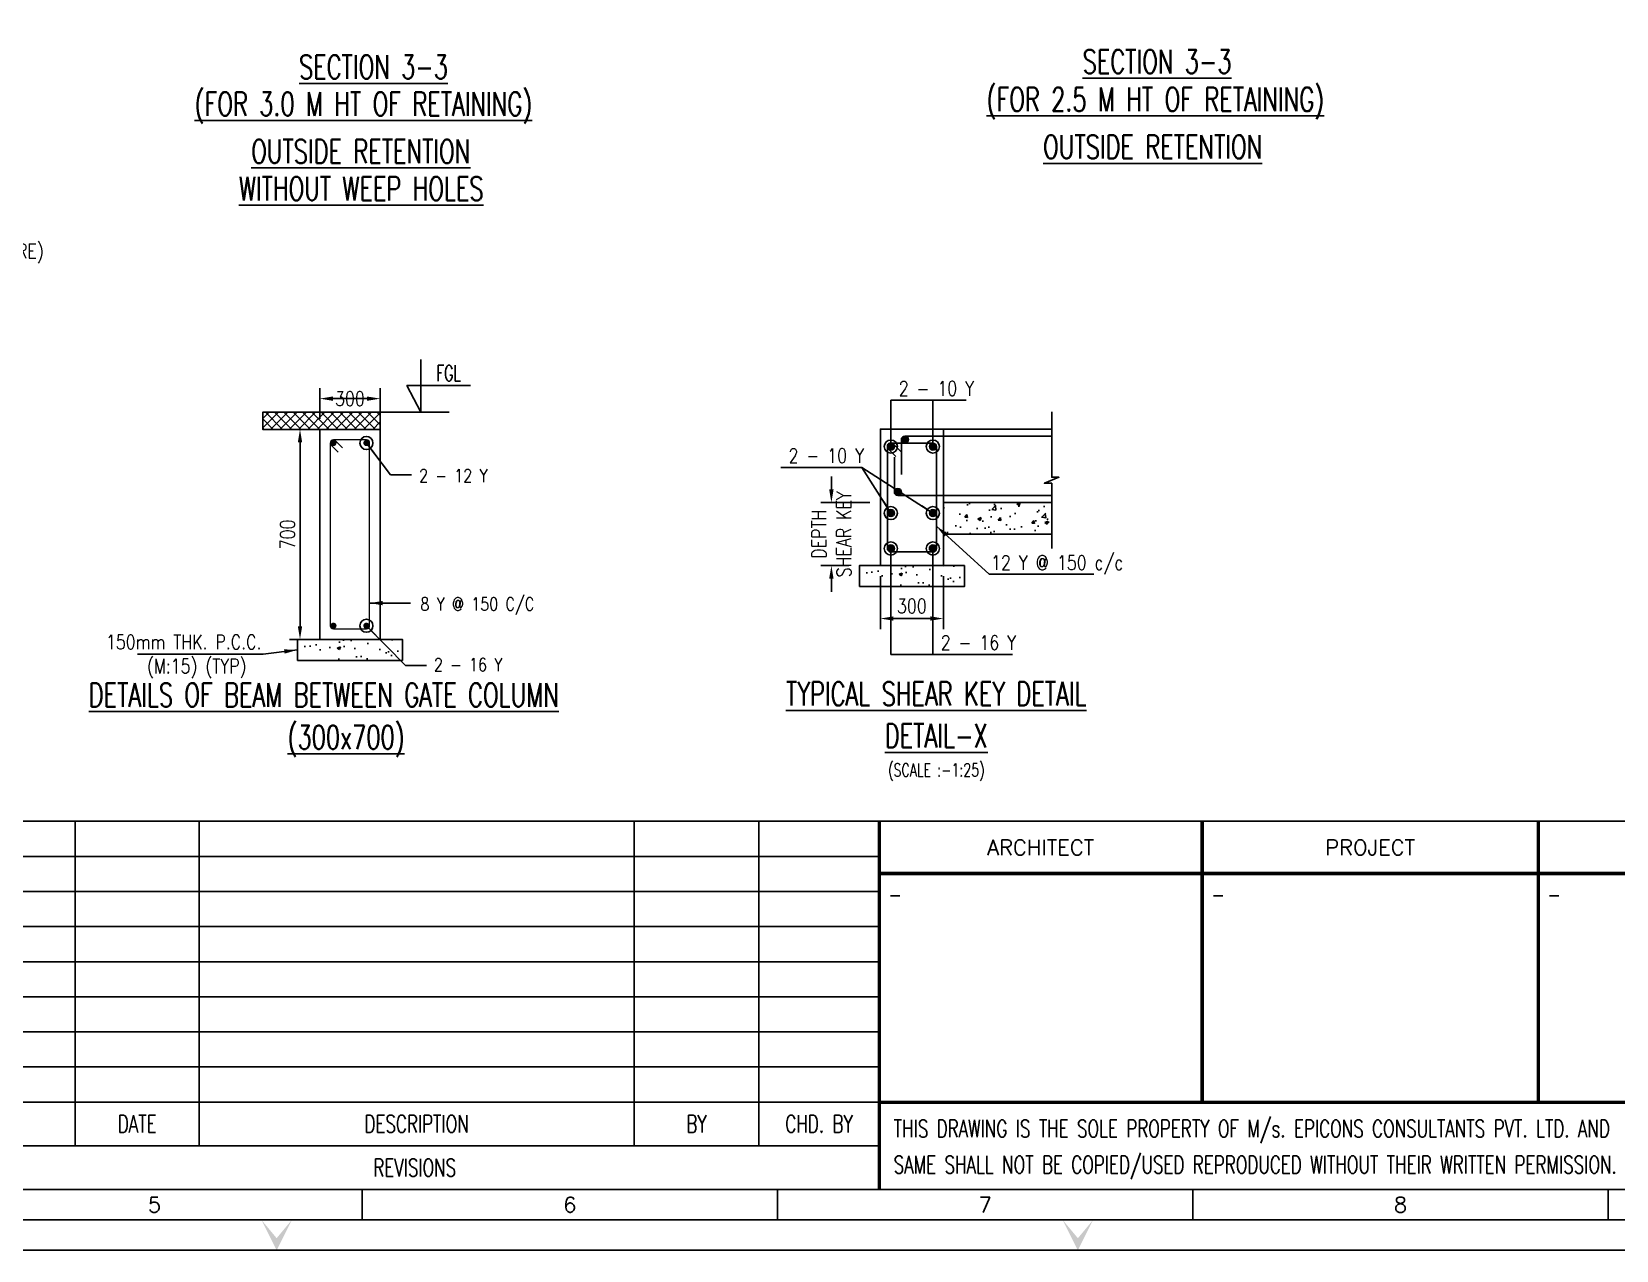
# Model space of a CAD drawing. Extents: x -69352 to 1013721, y -547461 to -186867.
# Drawn here: x 542094 to 572259, y -509439 to -486232 of the extents above; entities that cross this region are included whole.
import ezdxf
from ezdxf.enums import TextEntityAlignment as Align
from ezdxf.lldxf.tags import DXFTag

# ---------------------------------------------------------------- set-up
doc = ezdxf.new("R2010")
doc.units = 0
doc.header["$LTSCALE"] = 500
doc.header["$MEASUREMENT"] = 0
doc.header["$PDMODE"] = 35
doc.header["$PDSIZE"] = -15
doc.layers.get('DEFPOINTS').update_dxf_attribs({"color": 4})
for name, color, linetype in [('HATCH COL', 8, 'Continuous'), ('LEVEL SECTION', 3, 'Continuous'), ('PNA', 10, 'Continuous'), ('R.C.C.COLUMN', 1, 'Continuous'), ('S- PILE CAP', 4, 'Continuous'), ('S-BRECK LINE', 8, 'Continuous'), ('S-DIM-1', 5, 'Continuous'), ('S-DIMANTION', 5, 'Continuous'), ('S-FOOTING', 4, 'Continuous'), ('S-LEVEL SECTION', 3, 'Continuous'), ('S-PCC', 9, 'Continuous'), ('S-REINF', 6, 'Continuous'), ('S-REINFORCEMENT', 6, 'Continuous'), ('S-STIRUPS)', 3, 'Continuous'), ('S-TEXT', 2, 'Continuous'), ('S-TEXT-1 @ 1', 4, 'Continuous'), ('S-TITIL', 6, 'Continuous'), ('TEXT (SHEET)', 4, 'Continuous'), ('TEXT NORMAL', 4, 'Continuous'), ('TITLE', 4, 'Continuous')]:
    doc.layers.add(name, color=color, linetype=linetype)
doc.styles.add('ROMANS', font='simplex.shx', dxfattribs={"width": 0.8, "height": 275})
tags = doc.linetypes.add('HIDDEN', pattern=[0.375, 0.25, -0.125]).pattern_tags.tags
tags[6:7] = [DXFTag(74, 4), DXFTag(75, 0), DXFTag(340, '0'), DXFTag(46, 1.0), DXFTag(50, 0.0), DXFTag(44, 0.0), DXFTag(45, 0.0)]
tags[4:5] = [DXFTag(74, 4), DXFTag(75, 0), DXFTag(340, '0'), DXFTag(46, 1.0), DXFTag(50, 0.0), DXFTag(44, 0.0), DXFTag(45, 0.0)]
doc.dimstyles.new('3-100', dxfattribs={"dimtxt": 250, "dimasz": 250, "dimexe": 150, "dimexo": 60, "dimgap": 75, "dimtad": 1, "dimdec": 0, "dimlfac": 0.333333, "dimzin": 0, "dimdsep": 46, "dimtxsty": 'ROMANS', "dimcen": -300, "dimclrd": 5, "dimclre": 5, "dimclrt": 4, "dimadec": 0, "dimazin": 0, "dimtfac": 1, "dimtdec": 0, "dimtix": 1, "dimtofl": 0, "dimtmove": 2, "dimatfit": 3, "dimfxl": 0, "dimtolj": 1, "dimtzin": 0, "dimarcsym": 0})
doc.dimstyles.new('dim100', dxfattribs={"dimtxt": 250, "dimasz": 250, "dimexe": 200, "dimexo": 200, "dimgap": 100, "dimtad": 1, "dimdec": 0, "dimzin": 0, "dimdsep": 46, "dimtxsty": 'ROMANS', "dimcen": 0, "dimclrd": 5, "dimclre": 5, "dimclrt": 4, "dimadec": 0, "dimazin": 0, "dimtfac": 1, "dimtdec": 0, "dimtix": 1, "dimtofl": 0, "dimtmove": 2, "dimatfit": 3, "dimfxl": 0, "dimtolj": 1, "dimtzin": 0, "dimlwd": -1, "dimlwe": -1, "dimarcsym": 0})
doc.dimstyles.new('dim20', dxfattribs={"dimtxt": 250, "dimasz": 250, "dimexe": 200, "dimexo": 200, "dimgap": 100, "dimtad": 1, "dimdec": 0, "dimlfac": 0.2, "dimzin": 0, "dimdsep": 46, "dimtxsty": 'ROMANS', "dimcen": 0, "dimclrd": 5, "dimclre": 5, "dimclrt": 4, "dimadec": 0, "dimazin": 0, "dimtfac": 1, "dimtdec": 0, "dimtix": 1, "dimtofl": 0, "dimtmove": 2, "dimatfit": 3, "dimfxl": 0, "dimtolj": 1, "dimtzin": 0, "dimlwd": -1, "dimlwe": -1, "dimarcsym": 0})
doc.dimstyles.new('dim25', dxfattribs={"dimtxt": 250, "dimasz": 250, "dimexe": 200, "dimexo": 200, "dimgap": 100, "dimtad": 1, "dimdec": 0, "dimlfac": 0.25, "dimzin": 0, "dimdsep": 46, "dimtxsty": 'ROMANS', "dimcen": 0, "dimclrd": 5, "dimclre": 5, "dimclrt": 4, "dimadec": 0, "dimazin": 0, "dimtfac": 1, "dimtdec": 0, "dimtix": 1, "dimtofl": 0, "dimtmove": 2, "dimatfit": 3, "dimfxl": 0, "dimtolj": 1, "dimtzin": 0, "dimlwd": -1, "dimlwe": -1, "dimarcsym": 0})
doc.dimstyles.new('dim33.33', dxfattribs={"dimtxt": 250, "dimasz": 250, "dimexe": 200, "dimexo": 200, "dimgap": 100, "dimtad": 1, "dimdec": 0, "dimlfac": 0.333331, "dimzin": 0, "dimdsep": 46, "dimtxsty": 'ROMANS', "dimcen": 0, "dimclrd": 5, "dimclre": 5, "dimclrt": 4, "dimadec": 0, "dimazin": 0, "dimtfac": 1, "dimtdec": 0, "dimtix": 1, "dimtofl": 0, "dimtmove": 2, "dimatfit": 3, "dimfxl": 0, "dimtolj": 1, "dimtzin": 0, "dimlwd": -1, "dimlwe": -1, "dimarcsym": 0})
doc.dimstyles.new('INT1', dxfattribs={"dimtxt": 250, "dimasz": 250, "dimexe": 150, "dimexo": 60, "dimgap": 75, "dimtad": 1, "dimdec": 0, "dimzin": 0, "dimdsep": 46, "dimtxsty": 'ROMANS', "dimcen": -250, "dimclrd": 5, "dimclre": 5, "dimclrt": 4, "dimadec": 0, "dimazin": 0, "dimtfac": 1, "dimtdec": 0, "dimtix": 1, "dimtofl": 0, "dimtmove": 2, "dimatfit": 3, "dimfxl": 0, "dimtolj": 1, "dimtzin": 0, "dimarcsym": 0})

# ---------------------------------------------------------------- blocks, each defined once
blk = doc.blocks.new('*D1053')
at = {"layer": 'DEFPOINTS', "color": 0}
for p in [(558249, -495200), (557317, -496400), (557849, -496400)]:
    blk.add_point(p, dxfattribs=at)
at = {"layer": 'S-DIM-1', "color": 5}
for p, q in [((557317, -494950), (557317, -494700)), ((558049, -495200), (557117, -495200)), ((557649, -496400), (557117, -496400)), ((557317, -496650), (557317, -496900))]:
    blk.add_line(p, q, dxfattribs=at)
for points in [[(557275, -494950), (557359, -494950), (557317, -495200)], [(557359, -496650), (557275, -496650), (557317, -496400)]]:
    blk.add_solid(points, dxfattribs=at)
at = {"layer": 'S-DIM-1', "color": 4, "char_height": 275, "attachment_point": 5, "rotation": 90, "style": 'ROMANS'}
for s, insert in [('SHEAR KEY', (557555, -495800)), ('\\A1;DEPTH', (557080, -495800))]:
    blk.add_mtext(s, dxfattribs=dict(at, insert=insert))
blk = doc.blocks.new('*D1054')
at = {"layer": 'DEFPOINTS', "color": 0}
for p in [(558249, -496400), (559449, -496400), (559449, -497408)]:
    blk.add_point(p, dxfattribs=at)
at = {"layer": 'S-DIM-1', "color": 5}
for p, q in [((558249, -496600), (558249, -497608)), ((559449, -496600), (559449, -497608)), ((558499, -497408), (559199, -497408))]:
    blk.add_line(p, q, dxfattribs=at)
for points in [[(558499, -497366), (558499, -497449), (558249, -497408)], [(559199, -497449), (559199, -497366), (559449, -497408)]]:
    blk.add_solid(points, dxfattribs=at)
at = {"layer": 'S-DIM-1', "color": 4, "insert": (558849, -497170), "char_height": 275, "attachment_point": 5, "style": 'ROMANS'}
blk.add_mtext('\\A1;300', dxfattribs=at)
blk = doc.blocks.new('*D1120')
at = {"layer": 'DEFPOINTS', "color": 0}
for p in [(547577, -493805), (547202, -497805), (547577, -497805)]:
    blk.add_point(p, dxfattribs=at)
at = {"layer": 'HATCH COL', "color": 5}
for p, q in [((547377, -493805), (547002, -493805)), ((547202, -494055), (547202, -497555)), ((547377, -497805), (547002, -497805))]:
    blk.add_line(p, q, dxfattribs=at)
for points in [[(547243, -494055), (547160, -494055), (547202, -493805)], [(547160, -497555), (547243, -497555), (547202, -497805)]]:
    blk.add_solid(points, dxfattribs=at)
at = {"layer": 'HATCH COL', "color": 4, "insert": (546964, -495805), "char_height": 275, "attachment_point": 5, "rotation": 90, "style": 'ROMANS'}
blk.add_mtext('\\A1;700', dxfattribs=at)
blk = doc.blocks.new('*D1121')
at = {"layer": 'DEFPOINTS', "color": 0}
for p in [(548727, -493220), (547577, -493805), (548727, -493805)]:
    blk.add_point(p, dxfattribs=at)
at = {"layer": 'HATCH COL', "color": 5}
for p, q in [((547577, -493605), (547577, -493020)), ((548727, -493605), (548727, -493020)), ((547827, -493220), (548477, -493220))]:
    blk.add_line(p, q, dxfattribs=at)
for points in [[(547827, -493179), (547827, -493262), (547577, -493220)], [(548477, -493262), (548477, -493179), (548727, -493220)]]:
    blk.add_solid(points, dxfattribs=at)
at = {"layer": 'HATCH COL', "color": 4, "insert": (548152, -493220), "char_height": 275, "attachment_point": 5, "style": 'ROMANS'}
blk.add_mtext('\\A1;300', dxfattribs=at)
blk = doc.blocks.new('FOLDER')
at = {"layer": 'PNA'}
for points in [[(-1250, 2500), (0, 0), (0, 1000)], [(1250, 2500), (0, 0), (0, 1000)]]:
    blk.add_solid(points, dxfattribs=at)
blk = doc.blocks.new('SHEET')
at = {"color": 1}
for p, q in [((762042, -118391, -8), (676135, -118391, -8)), ((697174, -123292, -8), (720414, -123292, -8)), ((697174, -124054, -8), (720337, -124054, -8))]:
    blk.add_line(p, q, dxfattribs=at)
for p, q in [((706304, -124054, -8), (706304, -118391, -8)), ((708467, -124054, -8), (708467, -118391, -8)), ((716058, -124054, -8), (716058, -118391, -8)), ((718236, -124054, -8), (718236, -118391, -8))]:
    blk.add_line(p, q)
at = {"color": 5, "linetype": 'ByBlock', "lineweight": -2}
for p, q in [((697187, -119004, -8), (720337, -119004, -8)), ((697187, -119617, -8), (720337, -119617, -8)), ((697187, -120229, -8), (720337, -120229, -8)), ((697187, -120842, -8), (720337, -120842, -8)), ((697187, -121454, -8), (720337, -121454, -8)), ((697187, -122067, -8), (720337, -122067, -8)), ((697187, -122680, -8), (720337, -122680, -8))]:
    blk.add_line(p, q, dxfattribs=at)
at = {"elevation": -8, "flags": 128}
blk.add_lwpolyline([(674017, -125881), (763101, -125881), (763101, -63214), (674017, -63214)], close=True, dxfattribs=at)
at = {"color": 1, "const_width": 60.9, "elevation": -8}
for points in [[(720337, -124821), (720337, -118391)], [(725970, -123298), (725970, -118391)], [(731835, -123298), (731835, -118391)], [(720337, -119302), (737368, -119302)], [(720337, -123298), (737368, -123298)]]:
    blk.add_lwpolyline(points, dxfattribs=at)
at = {"layer": 'PNA'}
for p, q in [((711312, -124822, -8), (711312, -125351, -8)), ((718559, -124822, -8), (718559, -125351, -8)), ((725806, -124822, -8), (725806, -125351, -8)), ((733053, -124822, -8), (733053, -125351, -8))]:
    blk.add_line(p, q, dxfattribs=at)
at = {"layer": 'PNA', "color": 1, "elevation": -8}
for points in [[(675076, -125351), (762572, -125351), (762572, -63743), (675076, -63743)], [(676135, -124822), (762042, -124822), (762042, -64273), (676135, -64273)]]:
    blk.add_lwpolyline(points, close=True, dxfattribs=at)
at = {"layer": 'PNA', "xscale": 0.2118545530764889, "yscale": 0.2118545530764889, "zscale": 0.2118545530764889}
for p in [(709820, -125881, -8), (723802, -125881, -8)]:
    blk.add_blockref('FOLDER', p, dxfattribs=at)
at = {"layer": 'PNA', "style": 'ROMANS'}
for s, p in [('5', (707689, -125086, -8)), ('6', (714936, -125086, -8)), ('7', (722183, -125086, -8)), ('8', (729431, -125086, -8))]:
    blk.add_text(s, height=265, dxfattribs=at).set_placement(p, align=Align.MIDDLE)
at = {"layer": 'TEXT (SHEET)', "color": 2, "style": 'ROMANS'}
for s, p in [('ARCHITECT', (723154, -118847, -8)), ('PROJECT', (728903, -118847, -8))]:
    blk.add_text(s, height=269, dxfattribs=at).set_placement(p, align=Align.MIDDLE_CENTER)
at = {"layer": 'TEXT (SHEET)', "color": 4, "style": 'ROMANS', "width": 0.7}
for s, height, p in [('DATE', 304.7, (707386, -123673, -8)), ('DESCRIPTION', 304.74, (712263, -123673, -8)), ('BY', 304.7, (717147, -123673, -8)), ('CHD. BY', 304.7, (719287, -123673, -8)), ('REVISIONS', 304.7, (712231, -124438, -8))]:
    blk.add_text(s, height=height, dxfattribs=at).set_placement(p, align=Align.MIDDLE_CENTER)
for s, p in [('THIS DRAWING IS THE SOLE PROPERTY OF M/s. EPICONS CONSULTANTS PVT. LTD. AND', (720588, -123908, -8)), ('SAME SHALL NOT BE COPIED/USED REPRODUCED WITHOUT THEIR WRITTEN PERMISSION.', (720588, -124539, -8))]:
    blk.add_text(s, height=304.74, dxfattribs=at).set_placement(p)

msp = doc.modelspace()

# ---------------------------------------------------------------- hatches: boundary and pattern name
h = msp.add_hatch()
h.set_pattern_fill('ANSI37', color=8, scale=1000)
h.set_pattern_definition([(45, (-1977792.05, -137309.6), (-88.3883476, 88.3883476), []), (135, (-1977792.05, -137309.6), (-88.3883476, -88.3883476), [])])
h.paths.add_polyline_path([(546492.347, -493805.301), (546492.347, -493477.939), (548727.128, -493477.939), (548727.128, -493805.301)])
at = {"layer": 'S-PCC', "linetype": 'ByBlock'}
h = msp.add_hatch(dxfattribs=at)
h.set_pattern_fill('AR-CONC,_O', color=256, scale=88.888889)
h.set_pattern_definition([(50, (-22238693.9, 53236.56), (637.564607, -55.779676), [66.666667, -733.333333]), (355, (-22238693.9, 53236.56), (-123.334519, 668.61523), [53.333333, -586.666667]), (100.4514445, (-22238640.75, 53231.9), (514.230086, 612.835548), [56.657948, -623.237433]), (46.1842, (-22238693.9, 53414.3), (948.65896, -147.12825), [100, -1100]), (96.6356355, (-22238614.8, 53402.1), (830.81062, 865.8832), [84.98697, -934.856676]), (351.184164, (-22238693.9, 53414.3), (830.810618, 865.8832), [80, -880]), (21, (-22238605, 53369.9), (530.584046, -357.883458), [66.666667, -733.333333]), (326, (-22238605, 53369.9), (216.280295, 644.577818), [53.333333, -586.666667]), (71.4514447, (-22238560.8, 53340.07), (746.864335, 286.694358), [56.657947, -623.237433]), (37.5, (-22238693.88, 53236.56), (10.8087603, 295.9056479), [0, -579.5555556, 0, -595.5555556, 0, -588.888889]), (7.5, (-22238693.88, 53236.56), (233.839589, 350.5881883), [0, -339.5555556, 0, -566.222222, 0, -224.4444444]), (327.5, (-22238892.1, 53236.56), (474.5088322, -20.0487749), [0, -222.222222, 0, -693.3333333, 0, -920]), (317.5, (-22238981, 53236.56), (518.387706, 88.9822065), [0, -288.888889, 0, -460.4444444, 0, -653.333333])])
h.paths.add_polyline_path([(559449.359, -495799.734), (559449.359, -495199.734), (561511.025, -495199.734), (561511.025, -495799.734)])
h = msp.add_hatch(dxfattribs=at)
h.set_pattern_fill('AR-CONC,_O', color=256, scale=88.888889)
h.set_pattern_definition([(50, (-22243493.9, 52036.56), (637.564607, -55.779676), [66.666667, -733.333333]), (355, (-22243493.9, 52036.56), (-123.334519, 668.61523), [53.333333, -586.666667]), (100.4514445, (-22243440.75, 52031.9), (514.230086, 612.835548), [56.657948, -623.237433]), (46.1842, (-22243493.9, 52214.3), (948.65896, -147.12825), [100, -1100]), (96.6356355, (-22243414.8, 52202.1), (830.81062, 865.8832), [84.98697, -934.856676]), (351.184164, (-22243493.9, 52214.3), (830.810618, 865.8832), [80, -880]), (21, (-22243405, 52169.9), (530.584046, -357.883458), [66.666667, -733.333333]), (326, (-22243405, 52169.9), (216.280295, 644.577818), [53.333333, -586.666667]), (71.4514447, (-22243360.8, 52140.07), (746.864335, 286.694358), [56.657947, -623.237433]), (37.5, (-22243493.88, 52036.56), (10.8087603, 295.9056479), [0, -579.5555556, 0, -595.5555556, 0, -588.888889]), (7.5, (-22243493.88, 52036.56), (233.839589, 350.5881883), [0, -339.5555556, 0, -566.222222, 0, -224.4444444]), (327.5, (-22243692.1, 52036.56), (474.5088322, -20.0487749), [0, -222.222222, 0, -693.3333333, 0, -920]), (317.5, (-22243781, 52036.56), (518.387706, 88.9822065), [0, -288.888889, 0, -460.4444444, 0, -653.333333])])
h.paths.add_polyline_path([(557849.359, -496799.734), (557849.359, -496399.734), (559849.359, -496399.734), (559849.359, -496799.734)])
h = msp.add_hatch(dxfattribs=at)
h.set_pattern_fill('AR-CONC,_O', color=256, scale=88.888889)
h.set_pattern_definition([(50, (-22254191.1, 50631), (637.564607, -55.779676), [66.666667, -733.333333]), (355, (-22254191.1, 50631), (-123.334519, 668.61523), [53.333333, -586.666667]), (100.4514445, (-22254138, 50626.34), (514.230086, 612.835548), [56.657948, -623.237433]), (46.1842, (-22254191.1, 50808.8), (948.65896, -147.12825), [100, -1100]), (96.6356355, (-22254112.05, 50796.5), (830.81062, 865.8832), [84.98697, -934.856676]), (351.184164, (-22254191.1, 50808.8), (830.810618, 865.8832), [80, -880]), (21, (-22254102.2, 50764.3), (530.584046, -357.883458), [66.666667, -733.333333]), (326, (-22254102.2, 50764.3), (216.280295, 644.577818), [53.333333, -586.666667]), (71.4514447, (-22254058, 50734.5), (746.864335, 286.694358), [56.657947, -623.237433]), (37.5, (-22254191.1, 50631), (10.8087603, 295.9056479), [0, -579.5555556, 0, -595.5555556, 0, -588.888889]), (7.5, (-22254191.1, 50631), (233.839589, 350.5881883), [0, -339.5555556, 0, -566.222222, 0, -224.4444444]), (327.5, (-22254389.33, 50631), (474.5088322, -20.0487749), [0, -222.222222, 0, -693.3333333, 0, -920]), (317.5, (-22254478.2, 50631), (518.387706, 88.9822065), [0, -288.888889, 0, -460.4444444, 0, -653.333333])])
h.paths.add_polyline_path([(547152.128, -498205.301), (547152.128, -497805.301), (549152.128, -497805.301), (549152.128, -498205.301)])

# ---------------------------------------------------------------- linework, layer by layer
at = {"elevation": 215.979}
msp.add_lwpolyline([(548727.128, -493805.301), (546492.347, -493805.301), (546492.347, -493477.939), (548727.128, -493477.939)], close=True, dxfattribs=at)
at = {"layer": 'R.C.C.COLUMN', "linetype": 'ByBlock', "lineweight": -2, "ltscale": 20, "elevation": 215.979}
msp.add_lwpolyline([(547577.128, -497805.301), (548727.128, -497805.301), (548727.128, -493805.301), (547577.128, -493805.301)], close=True, dxfattribs=at)
at = {"layer": 'S- PILE CAP', "color": 8, "linetype": 'HIDDEN', "ltscale": 1000}
msp.add_line((559449.359, -495199.734, 18.977), (559449.359, -493799.734, 18.977), dxfattribs=at)
at = {"layer": 'S-BRECK LINE', "elevation": -11.1}
msp.add_lwpolyline([(561511.025, -496074.099), (561511.025, -494830.507), (561373.651, -494830.507), (561648.399, -494717.692), (561511.025, -494717.692), (561511.025, -493474.099)], dxfattribs=at)
at = {"layer": 'S-FOOTING', "elevation": 18.977}
msp.add_lwpolyline([(561511.025, -495199.734), (559449.359, -495199.734), (559449.359, -496399.734), (558249.359, -496399.734), (558249.359, -493799.734), (561511.025, -493799.734)], dxfattribs=at)
at = {"layer": 'S-LEVEL SECTION'}
msp.add_line((548727.128, -493477.939, 215.979), (550042.683, -493477.939, 215.979), dxfattribs=at)
at = {"layer": 'S-LEVEL SECTION', "elevation": 431.958}
msp.add_lwpolyline([(549501.598, -492476.958), (549501.598, -493477.939), (549238.097, -492972.066), (550448.32, -492972.066)], dxfattribs=at)
at = {"layer": 'S-PCC'}
for points, elevation in [([(559449.359, -495799.734), (559449.359, -495199.734), (561511.025, -495199.734), (561511.025, -495799.734)], 18.977), ([(557849.359, -496799.734), (557849.359, -496399.734), (559849.359, -496399.734), (559849.359, -496799.734)], 18.977), ([(547152.128, -498205.301), (547152.128, -497805.301), (549152.128, -497805.301), (549152.128, -498205.301)], 215.979)]:
    msp.add_lwpolyline(points, close=True, dxfattribs=dict(at, elevation=elevation))
at = {"layer": 'S-REINF', "color": 6, "lineweight": 5}
for p, q in [((548012.918, -494155.237, 215.979), (547880.555, -494022.874, 215.979)), ((547928.065, -494240.09, 215.979), (547795.702, -494107.727, 215.979))]:
    msp.add_line(p, q, dxfattribs=at)
at = {"layer": 'S-REINF', "color": 6, "lineweight": 5, "elevation": 215.979}
msp.add_lwpolyline([(547837.128, -497605.301), (548467.128, -497605.301, 0.414213562), (548527.128, -497545.301), (548527.128, -494065.301, 0.414213562), (548467.128, -494005.301), (547837.128, -494005.301, 0.414213562), (547777.128, -494065.301), (547777.128, -497545.301, 0.414213562)], format="xyb", close=True, dxfattribs=at)
at = {"layer": 'S-REINF', "color": 6, "lineweight": 5, "const_width": 58.995, "elevation": 215.979}
msp.add_lwpolyline([(547838.128, -494035.803, -1), (547838.128, -494094.798, -1)], format="xyb", close=True, dxfattribs=at)
at = {"layer": 'S-REINF', "linetype": 'ByBlock', "lineweight": -2, "ltscale": 20, "const_width": 58.995, "elevation": 215.979}
for points in [[(548466.128, -494035.803, 1), (548466.128, -494094.798, 1)], [(547838.128, -497574.798, 1), (547838.128, -497515.803, 1)], [(548466.128, -497574.798, -1), (548466.128, -497515.803, -1)]]:
    msp.add_lwpolyline(points, format="xyb", close=True, dxfattribs=at)
at = {"layer": 'S-REINF', "color": 6, "lineweight": 5}
msp.add_arc((547838.128, -494065.301, 215.979), 60, 45, 225, dxfattribs=at)
at = {"layer": 'S-REINFORCEMENT', "color": 5, "ltscale": 10, "const_width": 66.667}
for points, elevation in [([(558482.693, -494133.067, 1), (558416.026, -494133.067, 1)], 18.977), ([(558749.359, -493999.733, -1), (558682.692, -493999.733, -1)], 21.377), ([(559216.026, -494133.067, -1), (559282.693, -494133.067, -1)], 18.977), ([(558616.026, -494999.734, -1), (558549.359, -494999.734, -1)], 21.377), ([(558482.693, -495399.733, 1), (558416.026, -495399.733, 1)], 18.977), ([(559216.026, -495399.733, -1), (559282.693, -495399.733, -1)], 18.977), ([(558482.629, -496073.371, 1), (558415.962, -496073.371, 1)], 19.417), ([(559215.962, -496073.371, -1), (559282.629, -496073.371, -1)], 19.417)]:
    msp.add_lwpolyline(points, format="xyb", close=True, dxfattribs=dict(at, elevation=elevation))
at = {"layer": 'S-REINFORCEMENT', "color": 5, "ltscale": 10, "elevation": 18.977}
for points in [[(558649.359, -494666.4), (558649.359, -493999.734, -0.414213562), (558716.025, -493933.067), (561511.025, -493933.067)], [(558516.026, -494333.067), (558516.026, -494999.734, 0.414213562), (558582.693, -495066.4), (561511.025, -495066.4)]]:
    msp.add_lwpolyline(points, format="xyb", dxfattribs=at)
at = {"layer": 'S-REINFORCEMENT', "color": 5, "ltscale": 10}
for centre in [(558449.359, -494133.067, 18.977), (558716.026, -493999.733, 21.377), (559249.359, -494133.067, 18.977), (558582.693, -494999.734, 21.377), (558449.359, -495399.733, 18.977), (559249.359, -495399.733, 18.977), (558449.295, -496073.371, 19.417), (559249.295, -496073.371, 19.417)]:
    msp.add_circle(centre, 66.667, dxfattribs=at)
at = {"layer": 'S-STIRUPS)', "color": 2, "elevation": 18.977}
msp.add_lwpolyline([(558637.922, -494227.349), (558496.5, -494085.926, 0.668179418), (558382.694, -494133.067), (558382.629, -496073.371, 0.414213562), (558449.295, -496140.038), (559249.295, -496140.039, 0.414213562), (559315.962, -496073.372), (559316.027, -494133.068, 0.414213562), (559249.36, -494066.401), (558449.361, -494066.4, 0.668179418), (558402.218, -494180.206), (558543.641, -494321.629)], format="xyb", dxfattribs=at)

# ---------------------------------------------------------------- block references
at = {"xscale": 1.09088535620405, "yscale": 1.09088535620405, "zscale": 1.09088535620405}
msp.add_blockref('SHEET', (-227575.254, -372117.825, 8.203), dxfattribs=at)

# ---------------------------------------------------------------- texts
at = {"layer": 'LEVEL SECTION', "style": 'ROMANS', "width": 0.65}
msp.add_text('FGL', height=300, dxfattribs=at).set_placement((549795.725, -492884.406, 215.979))
at = {"layer": 'S-TEXT', "style": 'ROMANS', "width": 0.7}
msp.add_text('(SCALE :-1:25)', height=250, dxfattribs=at).set_placement((559314.431, -500291.18), align=Align.MIDDLE_CENTER)
for p in [(558402.924, -502667.076, 3544126.196), (564548.355, -502667.076, 3544126.196), (570946.087, -502667.076, 3544126.196)]:
    msp.add_text('-', height=333.244, dxfattribs=at).set_placement(p, align=Align.MIDDLE_LEFT)
at = {"layer": 'S-TEXT-1 @ 1', "style": 'ROMANS', "width": 0.8}
for s, p in [('(6KG/CM2 PRESSURE)', (538965.684, -490410.048)), ('2 - 10 Y', (558599.359, -493026.369, 18.977)), ('2 - 10 Y', (556502.019, -494305.431, 18.977)), ('12 Y @ 150 c/c', (560355.952, -496343.091, 18.977)), ('150mm THK. P.C.C.', (543507.046, -497854.035, 215.979)), ('2 - 16 Y', (559399.359, -497865.265, 19.417)), ('(M:15) (TYP)', (544287.34, -498314.111, 215.979))]:
    msp.add_text(s, height=275, dxfattribs=at).set_placement(p, align=Align.MIDDLE_LEFT)
at = {"layer": 'S-TITIL', "style": 'ROMANS', "width": 0.7}
for s, p in [('%%USECTION 3-3', (548601.513, -486902.676, 244.782)), ('%%USECTION 3-3', (563517.73, -486800.674, -287.972)), ('%%UTYPICAL SHEAR KEY DETAIL', (559314.431, -498841.18)), ('%%UDETAIL-X', (559314.431, -499641.18))]:
    msp.add_text(s, height=450, dxfattribs=at).set_placement(p, align=Align.MIDDLE_CENTER)
at = {"layer": 'S-TITIL', "color": 6, "style": 'ROMANS', "width": 0.7}
for s, p in [('%%U(FOR 3.0 M HT OF RETAINING)', (548409.448, -487639.184, -29.909)), ('%%U(FOR 2.5 M HT OF RETAINING)', (563484.939, -487552.571, -287.972)), ('%%UOUTSIDE RETENTION', (548358.733, -488511.387, -29.909)), ('%%UOUTSIDE RETENTION', (563434.223, -488424.774, -287.972)), ('%%UWITHOUT WEEP HOLES', (548368.616, -489218.745, -20.238))]:
    msp.add_text(s, height=450, dxfattribs=at).set_placement(p, align=Align.MIDDLE)
at = {"layer": 'TEXT NORMAL', "style": 'ROMANS', "width": 0.8}
for s, p in [('2 - 12 Y', (550119.998, -494810.923)), ('8 Y @ 150 C/C', (550576.998, -497256.162)), ('2 - 16 Y', (550402.498, -498411.179))]:
    msp.add_text(s, height=250, dxfattribs=at).set_placement(p, align=Align.CENTER)
at = {"layer": 'TITLE', "style": 'ROMANS', "width": 0.7}
for s, p in [('%%UDETAILS OF BEAM BETWEEN GATE COLUMN', (543179.275, -499086.836, 215.979)), ('%%U(300x700)', (546966.063, -499893.96, 215.979))]:
    msp.add_text(s, height=450, dxfattribs=at).set_placement(p)

# ---------------------------------------------------------------- dimensions: what is measured, and where the dimension line sits
at = {"layer": 'HATCH COL'}
dim = msp.add_linear_dim(base=(548727.128, -493220.416, 215.979), p1=(547577.128, -493805.301, 215.979), p2=(548727.128, -493805.301, 215.979), text='300', dimstyle='dim20', override={"dimfxl": 60}, dxfattribs=at)
dim.commit()
dim.dimension.update_dxf_attribs({"geometry": '*D1121', "text_midpoint": (548152.128, -493220.416, 215.979), "dimtype": 160})
dim = msp.add_linear_dim(base=(547201.562, -497805.301, 215.979), p1=(547577.128, -493805.301, 215.979), p2=(547577.128, -497805.301, 215.979), angle=90, text='700', dimstyle='dim20', override={"dimfxl": 60}, dxfattribs=at)
dim.commit()
dim.dimension.update_dxf_attribs({"geometry": '*D1120', "text_midpoint": (546964.062, -495805.301, 215.979)})
at = {"layer": 'S-DIM-1'}
dim = msp.add_linear_dim(base=(557317.044, -496399.734, 18.977), p1=(558249.359, -495199.734, 18.977), p2=(557849.359, -496399.734, 18.977), angle=90, text='DEPTH\\XSHEAR KEY', dimstyle='dim25', dxfattribs=at)
dim.commit()
dim.dimension.update_dxf_attribs({"geometry": '*D1053', "text_midpoint": (557317.044, -495799.734, 18.977)})
dim = msp.add_linear_dim(base=(559449.359, -497407.517, 22.738), p1=(558249.359, -496399.734, 18.977), p2=(559449.359, -496399.734, 18.977), dimstyle='dim25', dxfattribs=at)
dim.commit()
dim.dimension.update_dxf_attribs({"geometry": '*D1054', "text_midpoint": (558849.359, -497170.017, 22.738)})

# ---------------------------------------------------------------- leaders
at = {"linetype": 'ByBlock', "lineweight": -2, "ltscale": 20}
for points in [[(548466.128, -494065.301, 215.979), (548927.128, -494668.801, 215.979), (549325.128, -494668.801, 215.979)], [(548466.128, -497545.301, 215.979), (549209.628, -498303.301, 215.979), (549607.628, -498303.301, 215.979)]]:
    msp.add_leader(points, dimstyle='INT1', override={"dimgap": 150, "dimtad": 0, "dimldrblk": 'Origin', "dimfxl": 60}, dxfattribs=at)
msp.add_leader([(559315.976, -495648.802, 18.977), (560322.113, -496565.587, 18.977), (562313.295, -496565.587, 18.977)], dimstyle='dim100', override={"dimtad": 0})
at = {"layer": 'S-DIM-1'}
for points in [[(558449.359, -494133.067, 18.977), (558449.359, -493251.369, 18.977), (559885.754, -493251.369, 18.977)], [(559249.359, -494133.067, 18.977), (559249.359, -493251.369, 18.977), (559885.754, -493251.369, 18.977)], [(558449.359, -495399.733, 18.977), (557898.702, -494530.431, 18.977), (556352.019, -494530.431, 18.977)], [(559249.359, -495399.733, 18.977), (557898.702, -494530.431, 18.977), (556352.019, -494530.431, 18.977)], [(558449.295, -496073.371, 19.417), (558449.359, -498090.265, 19.417), (560764.703, -498090.265, 19.417)], [(559249.295, -496073.371, 19.417), (559249.359, -498090.265, 19.417), (560764.703, -498090.265, 19.417)]]:
    msp.add_leader(points, dimstyle='dim100', override={"dimldrblk": 'DotBlank'}, dxfattribs=at)
msp.add_leader([(547152.128, -498005.301, 215.979), (546502.039, -498085.067, 215.979), (544106.891, -498085.067, 215.979)], dimstyle='dim33.33', dxfattribs=at)
at = {"layer": 'S-DIMANTION', "lineweight": 5}
msp.add_leader([(548527.128, -497114.04, 215.979), (549303.128, -497114.04, 215.979)], dimstyle='3-100', dxfattribs=at)

doc.saveas('drawing.dxf')
